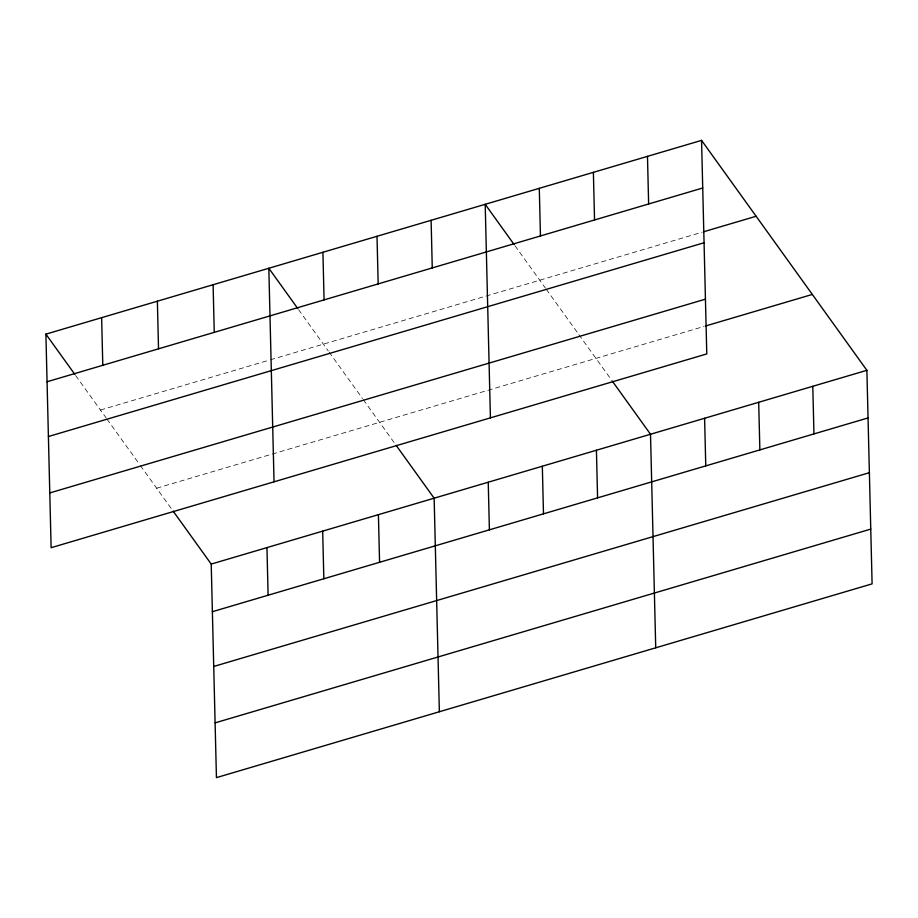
<?xml version="1.0" encoding="UTF-8"?>
<svg xmlns="http://www.w3.org/2000/svg" width="918" height="918" viewBox="0 0 918 918"><rect width="100%" height="100%" fill="white"/><g stroke="black" fill="none" stroke-linecap="round" stroke-linejoin="round"><path stroke-width="0.69" stroke-dasharray="4.59 3.44" d="M100.452 410.025L267.654 360.613M270.362 359.81L702.029 232.243M156.668 488.204L704.14 326.406M514.952 245.703L545.453 288.126M546.267 289.262L577.227 332.316M578.845 334.588L612.49 381.372M298.579 309.653L328.265 350.94M329.08 352.076L362.484 398.527M363.298 399.663L396.117 445.31M75.655 375.531L106.155 417.954M106.97 419.09L139.559 464.405M140.374 465.541L173.192 511.2"/><path stroke-width="1.38" d="M701.559 140.374L706.78 353.923L51.121 547.69L45.9 334.141L701.559 140.374L866.879 370.31L872.1 583.859L216.441 777.626L211.22 564.077L173.192 511.2M47.059 381.762L702.729 187.995M703.383 231.841L756.122 216.258M48.402 436.52L704.06 242.754M49.779 492.932L705.449 299.165M705.494 326.005L812.327 294.437M211.22 564.077L866.879 370.31M212.379 611.698L868.049 417.931M213.722 666.457L869.38 472.69M215.099 722.868L870.757 529.101M514.126 244.555L485.197 204.312L490.419 417.862M612.49 381.372L650.518 434.26L655.727 647.798M297.753 308.505L268.825 268.263L274.046 481.801M396.117 445.31L434.145 498.199L439.366 711.748M45.9 334.141L74.828 374.383M812.786 386.306L813.956 433.916M758.693 402.291L759.863 449.912M704.599 418.275L705.77 465.896M647.477 156.358L648.636 203.98M593.384 172.343L594.543 219.964M596.425 450.245L597.584 497.866M539.291 188.328L540.45 235.949M542.331 466.229L543.49 513.851M488.238 482.214L489.397 529.835M431.104 220.309L432.263 267.918M377.011 236.293L378.17 283.914M378.411 514.677L379.57 562.286M322.918 252.278L324.077 299.899M322.677 531.143L323.847 578.765M266.954 547.61L268.113 595.231M213.091 284.729L214.261 332.35M157.368 301.196L158.527 348.817M101.634 317.674L102.793 365.295"/></g></svg>
